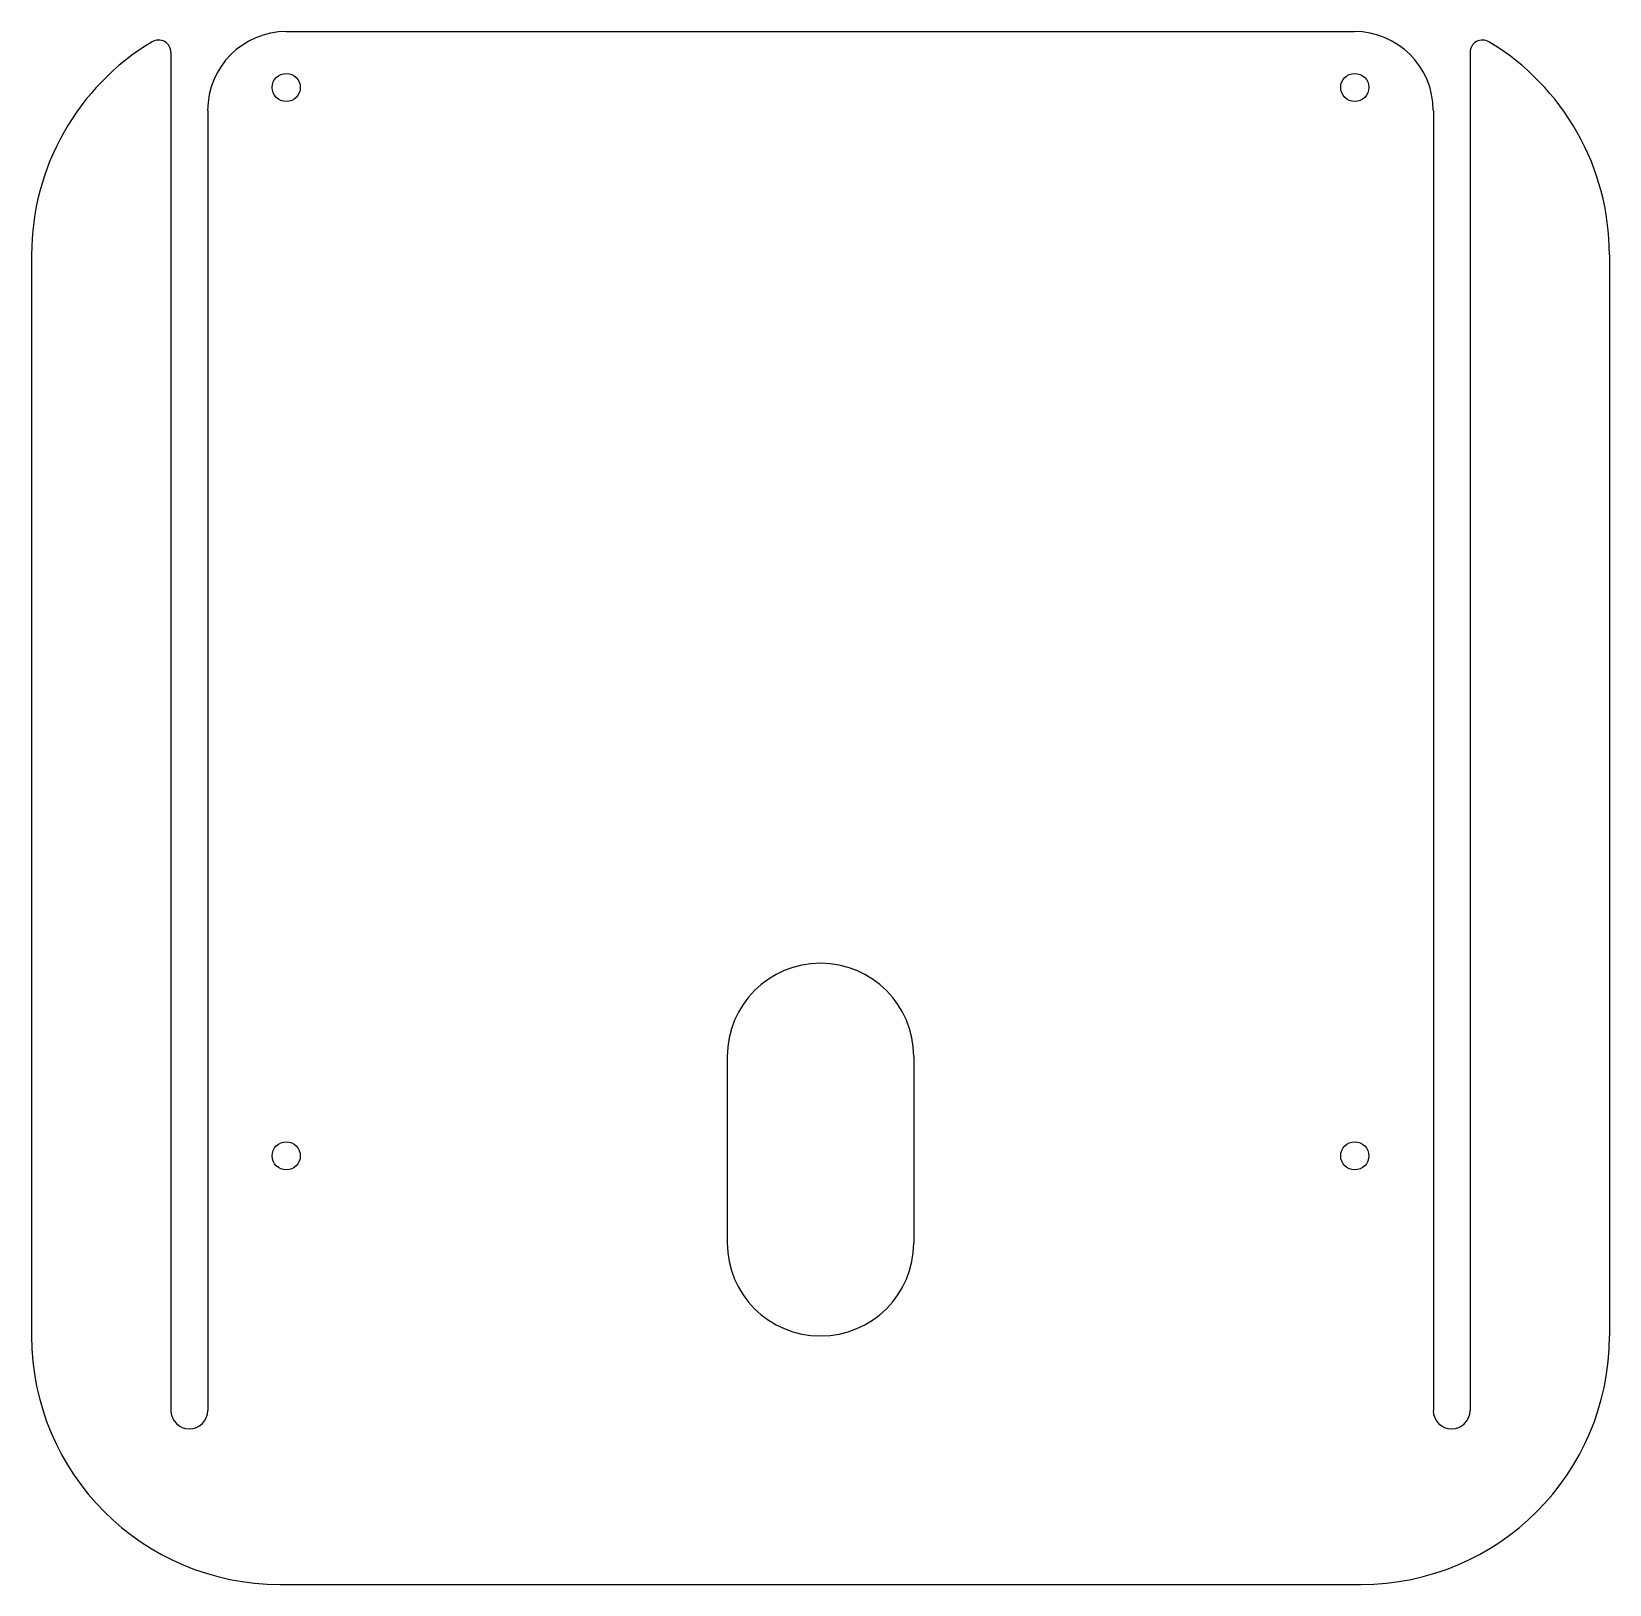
# Model space of a CAD drawing. Header units: millimetres. Extents: x 0 to 127, y -125 to 0.
import ezdxf

# ---------------------------------------------------------------- set-up
doc = ezdxf.new("R2010")
doc.units = ezdxf.units.MM

msp = doc.modelspace()

# ---------------------------------------------------------------- linework, layer by layer
at = {"color": 7, "linetype": 'Continuous', "lineweight": 25}
for p, q in [((20.52, 0), (106.47, 0)), ((11.22, -1.68), (11.22, -111)), ((115.78, -1.68), (115.78, -111)), ((14.18, -6.35), (14.18, -111)), ((112.83, -6.35), (112.83, -111)), ((0, -17.97), (0, -105)), ((127, -17.97), (127, -105)), ((56, -82.5), (56, -97.5)), ((71, -82.5), (71, -97.5)), ((20, -125), (107, -125))]:
    msp.add_line(p, q, dxfattribs=at)
for centre in [(20.5, -4.5), (106.5, -4.5), (20.5, -90.5), (106.5, -90.5)]:
    msp.add_circle(centre, 1.13, dxfattribs=at)
for centre, radius, start, end in [((106.47, -6.35), 6.35, 0, 90), ((20, -17.97), 20, 120.9623, 180), ((10.22, -1.68), 1, 0, 120.9623), ((20.52, -6.35), 6.35, 90, 180), ((116.78, -1.68), 1, 59.0377, 180), ((107, -17.97), 20, 0, 59.0377), ((63.5, -82.5), 7.5, 0, 180), ((63.5, -97.5), 7.5, 180, 0), ((20, -105), 20, 180, 270), ((107, -105), 20, 270, 0), ((12.7, -111), 1.48, 180, 0), ((114.3, -111), 1.48, 180, 0)]:
    msp.add_arc(centre, radius, start, end, dxfattribs=at)

doc.saveas('drawing.dxf')
